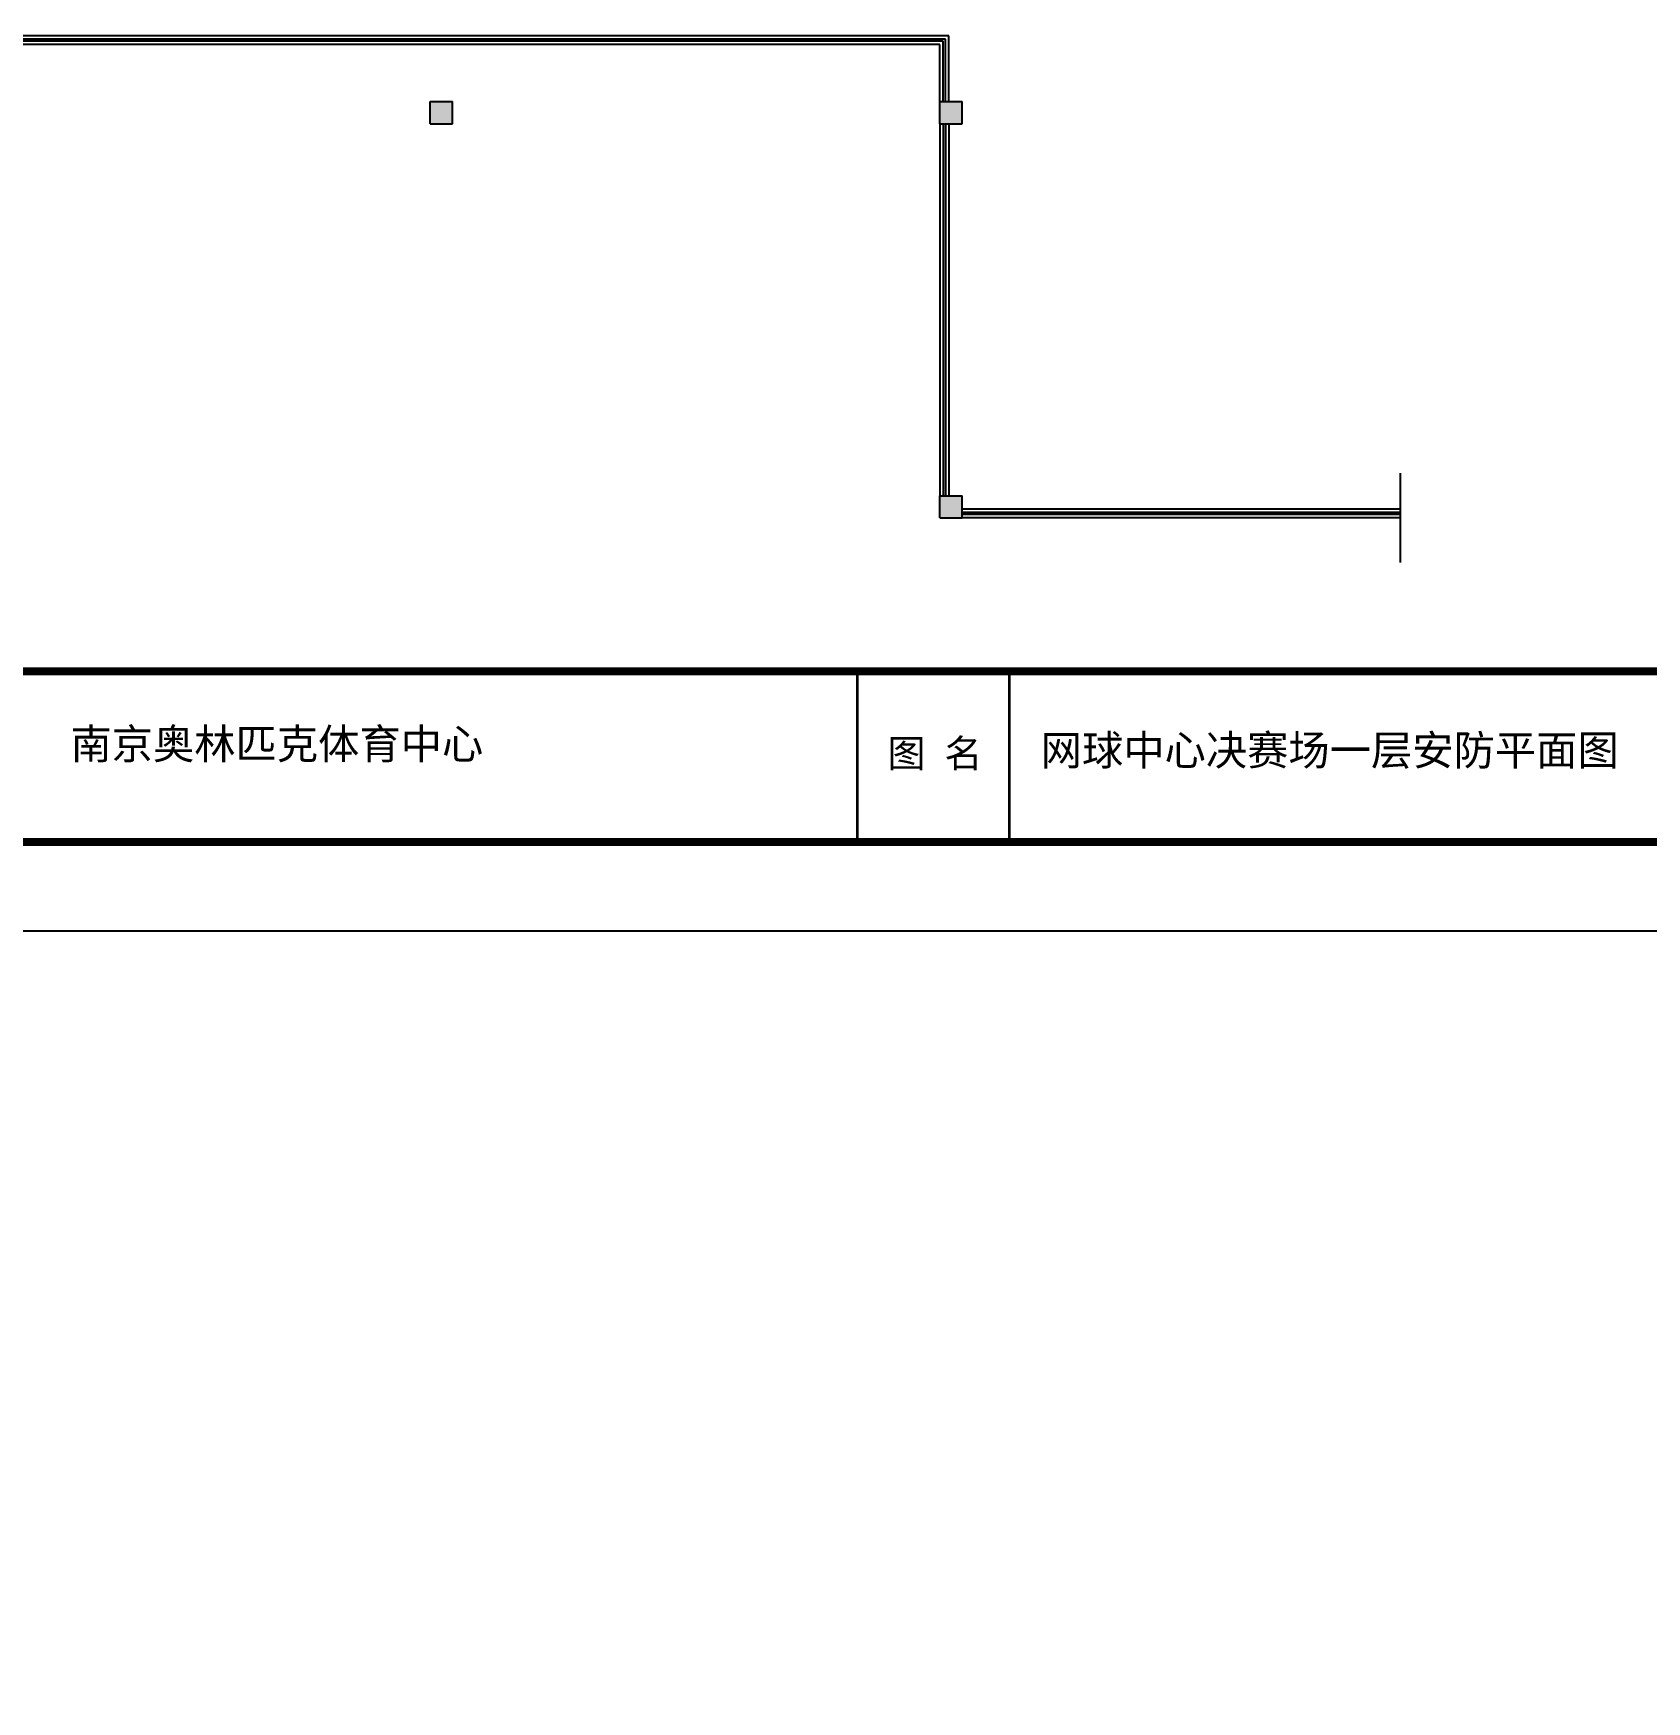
# Model space of a CAD drawing. Extents: x 23317406 to 24383751, y 42324270 to 43451021.
# Drawn here: x 24053152 to 24089396, y 43265514 to 43302981 of the extents above; entities that cross this region are included whole.
import ezdxf

# ---------------------------------------------------------------- set-up
doc = ezdxf.new("R2010")
doc.units = 0
doc.header["$MEASUREMENT"] = 0
doc.layers.get('0').update_dxf_attribs({"linetype": 'CONTINUOUS'})
for name, color, linetype in [('FRAME', 7, 'CONTINUOUS'), ('墙', 7, 'CONTINUOUS'), ('柱填充', 8, 'CONTINUOUS'), ('柱形', 7, 'CONTINUOUS'), ('门窗', 7, 'CONTINUOUS')]:
    doc.layers.add(name, color=color, linetype=linetype)
doc.styles.add('HZ', font='txt.shx', dxfattribs={"bigfont": 'hztxt.shx'})

msp = doc.modelspace()

# ---------------------------------------------------------------- hatches: boundary and pattern name
at = {"layer": '柱填充'}
for points in [[(24062070, 43300948), (24062570, 43300948), (24062570, 43301448), (24062070, 43301448)], [(24073520, 43301448), (24074020, 43301448), (24074020, 43300948), (24073520, 43300948)], [(24073520, 43292098), (24074020, 43292098), (24074020, 43292598), (24073520, 43292598)]]:
    msp.add_hatch(color=256, dxfattribs=at).paths.add_polyline_path(points)

# ---------------------------------------------------------------- linework, layer by layer
at = {"const_width": 60}
for points in [[(24071666.24235, 43288705.22367), (24071666.24235, 43284829.78839)], [(24075079.59126, 43288705.22367), (24075079.59126, 43284829.78839)]]:
    msp.add_lwpolyline(points, dxfattribs=at)
at = {"layer": 'FRAME'}
msp.add_lwpolyline([(23899660.94955, 43282820.72709), (23899660.94955, 43451020.72709), (24137460.94955, 43451020.72709), (24137460.94955, 43282820.72709)], close=True, dxfattribs=at)
at = {"layer": 'FRAME', "const_width": 180}
msp.add_lwpolyline([(23904660.94955, 43284820.72709), (23904660.94955, 43449020.72709), (24135460.94955, 43449020.72709), (24135460.94955, 43284820.72709)], close=True, dxfattribs=at)
msp.add_lwpolyline([(24135487.82783, 43288650.01617), (24020687.82783, 43288650.01617)], dxfattribs=at)
at = {"layer": '墙', "ltscale": 5000}
for start, end in [(67.1172342395, 67.1172342395), (66.2587266313, 66.2587266313), (64.4772342395, 64.4772342395), (64.9387266313, 64.9387266313)]:
    msp.add_arc((23850578.58196, 42857442.58139), 533172.67138, start, end, dxfattribs=at)
at = {"layer": '墙'}
for centre, start, end in [((23850634.74669, 42857737.27781), 79.4743453394, 79.4743453394), ((23850639.30178, 42857736.37231), 78.1227654233, 78.1227654233), ((23850644.55659, 42857735.23786), 77.5606287088, 77.5606287088), ((23850649.0789, 42857734.18074), 76.2090487927, 76.2090487927)]:
    msp.add_arc(centre, 530172.67138, start, end, dxfattribs=at)
at = {"layer": '柱形', "ltscale": 1000}
for p, q in [((24062070, 43300948), (24062070, 43301448)), ((24062070, 43301448), (24062570, 43301448)), ((24062570, 43300948), (24062570, 43301448)), ((24073520, 43300948), (24073520, 43301448)), ((24073520, 43301448), (24074020, 43301448)), ((24074020, 43300948), (24074020, 43301448)), ((24062070, 43300948), (24062570, 43300948)), ((24073520, 43300948), (24074020, 43300948)), ((24073520, 43292098), (24073520, 43292598)), ((24073520, 43292598), (24074020, 43292598)), ((24074020, 43292098), (24074020, 43292598)), ((24073520, 43292098), (24074020, 43292098))]:
    msp.add_line(p, q, dxfattribs=at)
at = {"layer": '门窗'}
for p, q in [((24073720, 43302928), (24039388.11666, 43302928)), ((24073645, 43302853), (24039388.11666, 43302853)), ((24073595, 43302803), (24039388.11666, 43302803)), ((24073520, 43302728), (24039388.11666, 43302728)), ((24073520, 43301448), (24073520, 43302728)), ((24073595, 43301448), (24073595, 43302803)), ((24073645, 43301448), (24073645, 43302853)), ((24073720, 43301448), (24073720, 43302928)), ((24073520, 43300948), (24073520, 43292598)), ((24073595, 43300948), (24073595, 43292598)), ((24073645, 43300948), (24073645, 43292598)), ((24073720, 43300948), (24073720, 43292598)), ((24083863.88112, 43291101.12867, 1), (24083863.88112, 43293101.9536, 1)), ((24083863.88112, 43292298), (24074020, 43292298)), ((24083863.88112, 43292223), (24074020, 43292223)), ((24083863.88112, 43292173), (24074020, 43292173)), ((24083863.88112, 43292098), (24074020, 43292098))]:
    msp.add_line(p, q, dxfattribs=at)

# ---------------------------------------------------------------- texts
at = {"attachment_point": 1, "style": 'HZ'}
for s, insert, char_height in [('{\\fSimSun|b0|i0|c134|p34;南京奥林匹克体育中心}', (24053983.97305, 43287364.28502), 680), ('{\\fSimSun|b0|i0|c134|p34;网球中心决赛场一层安防平面图}', (24075782.31186, 43287223.03592), 680), ('\\f宋体|b0|i0|c134|p34;图 名', (24072342.33756, 43287123.23453), 624.75)]:
    msp.add_mtext(s, dxfattribs=dict(at, insert=insert, char_height=char_height))

doc.saveas('drawing.dxf')
